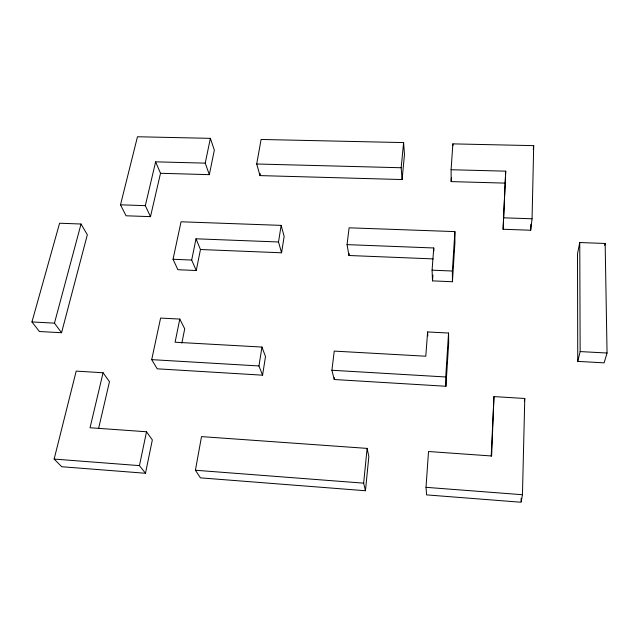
<?xml version="1.0" encoding="UTF-8"?>
<svg xmlns="http://www.w3.org/2000/svg" width="639" height="639" viewBox="0 0 639 639"><rect width="100%" height="100%" fill="white"/><g stroke="black" fill="none" stroke-linecap="round" stroke-linejoin="round"><path stroke-width="0.96" d="M504.85 183.105L451.166 181.604L451.094 169.734L505.721 171.156L503.093 229.257L530.697 230.232L530.833 224.289M530.697 230.232L532.063 218.778L533.701 145.644L452.867 143.871L451.094 169.734M521.104 501.248L521.176 498.26M493.963 396.587L491.623 455.99L428.521 451.509L426.013 487.325L426.596 494.89L521.081 502.246L522.454 494.722L524.771 398.488L493.963 396.587L491.207 456.198M503.093 229.257L505.721 171.156M347.057 244.625L433.745 247.972L432.084 270.169L432.499 280.864L452.428 281.743L452.38 271.024L454.904 231.606L349.11 227.811L347.057 244.625L348.958 255.504L433.138 258.899M445.918 386.26L445.742 376.97L448.554 333.039L427.603 331.953L425.79 356.219L334.237 351.107L331.905 370.261L334.213 379.51L445.918 386.26L448.674 342.943L448.554 333.039M452.428 281.743L454.912 242.796L454.904 231.606M451.166 181.604L451.438 177.666M432.499 280.864L432.922 275.145M402.091 179.551L401.172 167.745L403.608 142.585L261.087 139.462L256.71 163.999L259.993 175.597L402.091 179.551L404.471 154.646L403.608 142.585M365.46 490.728L363.647 483.156L367.121 448.394L201.517 436.613L195.414 470.24L200.438 477.86L365.46 490.728L368.839 456.526L367.121 448.394M533.293 149.414L533.701 145.644M348.958 255.504L349.19 253.547M334.213 379.51L334.437 377.617M524.363 401.204L524.771 398.488M281.583 252.788L284.147 236.374L281.152 225.375L181.053 221.789L173.033 259.266L177.906 269.714L196.253 270.521L200.462 249.522L196.021 238.802L278.516 241.981L281.583 252.788L200.462 249.522M262.581 375.181L265.497 356.546L261.958 347.065L175.086 342.216L179.799 319.077L160.597 318.078L151.707 359.637L157.226 368.815L262.581 375.181L258.955 365.955L261.958 347.065M278.516 241.981L281.152 225.375M259.993 175.597L260.337 173.656M181.859 343.087L184.719 328.813L179.799 319.077M579.757 242.532L577.496 253.779L577.752 361.386L604.127 362.848L607.05 353.024L605.157 243.467L579.757 242.532L580.148 351.578L577.752 361.386M196.253 270.521L191.692 260.049L196.021 238.802M209.336 174.655L214.337 150.117L210.375 138.351L137.473 136.754L120.499 204.823L126.067 215.782L150.484 216.645L160.509 173.289L155.628 161.843L205.231 163.129L209.336 174.655L160.509 173.289M145.492 473.267L152.338 439.928L146.515 431.764L90.043 427.755L103.079 372.761L76.193 371.107L54.139 459.074L61.711 466.734L145.492 473.267L139.446 465.623L54.139 459.074M205.231 163.129L210.375 138.351M139.446 465.623L146.515 431.764M98.67 428.17L109.477 381.707L103.079 372.761M150.484 216.645L145.317 205.646L155.628 161.843M604.702 245.344L605.157 243.467M61.552 332.735L87.335 234.785L81.041 224.017L59.587 223.227L31.95 321.944L39.418 331.513L61.552 332.735L54.459 323.15L31.95 321.944M54.459 323.15L81.041 224.017M256.71 163.999L401.172 167.745M120.499 204.823L145.317 205.646M503.955 217.835L532.063 218.778M173.033 259.266L191.692 260.049M432.084 270.169L452.38 271.024M580.148 351.578L607.05 353.024M151.707 359.637L258.955 365.955M331.905 370.261L445.742 376.97M426.013 487.325L522.454 494.722M195.414 470.24L363.647 483.156M427.603 331.953L427.81 335.906M433.745 247.972L433.849 250.959M452.867 143.871L452.875 145.732"/></g></svg>
